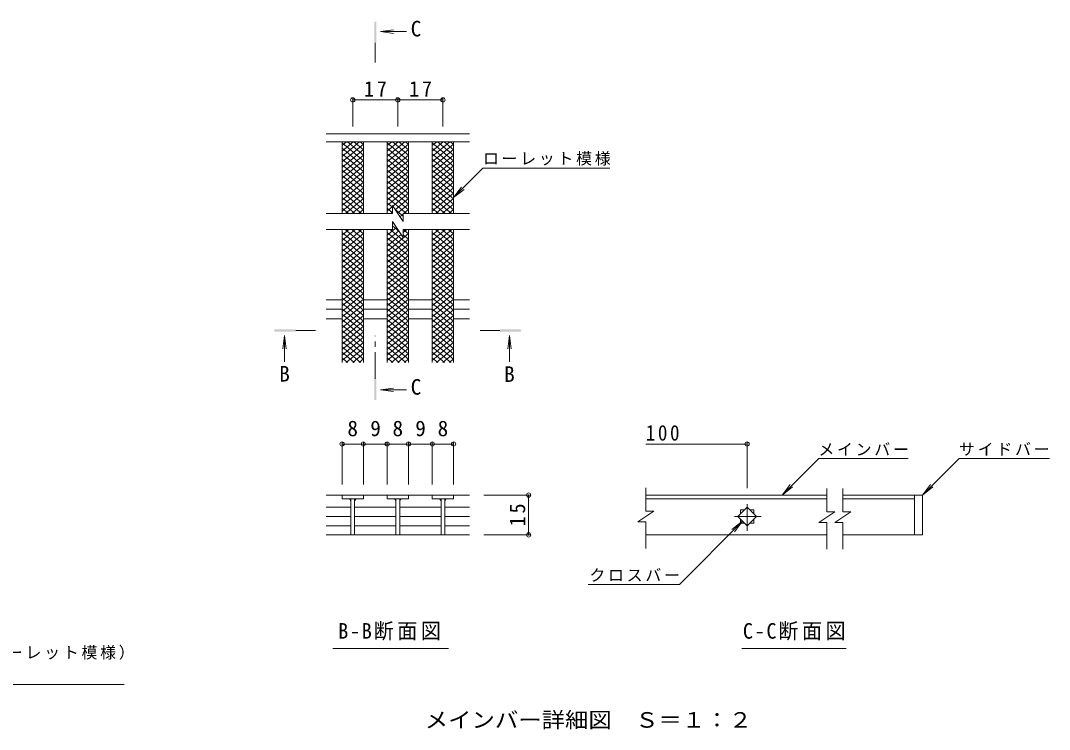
# Model space of a CAD drawing. Units: millimetres at full size. Extents: x -345 to 360, y -275 to 250.
# Drawn here: x -27 to 360.2, y -17.1 to 249.5 of the extents above; entities that cross this region are included whole.
import ezdxf
from ezdxf.enums import TextEntityAlignment as Align

# ---------------------------------------------------------------- set-up
doc = ezdxf.new("R2010")
doc.units = ezdxf.units.MM
doc.header["$LTSCALE"] = 2
doc.header["$PDMODE"] = 32
doc.header["$PDSIZE"] = 1.6
doc.linetypes.add('CHAIN1', pattern=[8, 5, -1, 1, -1])
for name, color, linetype, lineweight in [('D-0', 7, 'Continuous', 9), ('D-2', 3, 'Continuous', 9), ('D-4', 7, 'Continuous', 9), ('D-5', 7, 'Continuous', 9), ('D-A', 3, 'Continuous', 9)]:
    doc.layers.add(name, color=color, linetype=linetype, lineweight=lineweight)
doc.styles.add('ＭＳ ゴシック', font='')
doc.styles.get('ＭＳ ゴシック').set_extended_font_data('MS Gothic')

msp = doc.modelspace()

# ---------------------------------------------------------------- linework, layer by layer
at = {"layer": 'D-0', "color": 3}
for p, q in [((276.446, 71.045), (208.297, 71.045)), ((309.446, 71.045), (282.446, 71.045)), ((309.446, 71.045), (309.446, 56.076)), ((309.446, 71.045), (312.446, 71.045)), ((312.446, 71.045), (312.446, 56.076)), ((208.297, 69.645), (276.446, 69.645)), ((282.446, 69.645), (309.446, 69.645)), ((276.446, 56.076), (208.297, 56.076)), ((309.446, 56.076), (282.446, 56.076)), ((312.446, 56.076), (309.446, 56.076))]:
    msp.add_line(p, q, dxfattribs=at)
at = {"layer": 'D-2'}
for p, q in [((141.948, 206.938), (87.996, 206.938)), ((93.987, 198.416), (100.567, 203.938)), ((93.987, 200.467), (98.123, 203.938)), ((93.987, 202.518), (95.679, 203.938)), ((93.987, 203.545), (101.987, 196.832)), ((93.987, 196.366), (101.987, 203.078)), ((93.987, 201.494), (101.987, 194.781)), ((95.964, 203.938), (101.987, 198.883)), ((98.408, 203.938), (101.987, 200.934)), ((100.852, 203.938), (101.987, 202.985)), ((110.968, 198.416), (117.548, 203.938)), ((110.968, 200.467), (115.104, 203.938)), ((110.968, 202.518), (112.66, 203.938)), ((110.968, 203.545), (118.968, 196.832)), ((110.968, 196.366), (118.968, 203.078)), ((110.968, 201.494), (118.968, 194.781)), ((112.944, 203.938), (118.968, 198.883)), ((115.388, 203.938), (118.968, 200.934)), ((117.832, 203.938), (118.968, 202.985)), ((127.948, 198.416), (134.528, 203.938)), ((127.948, 200.467), (132.084, 203.938)), ((127.948, 202.518), (129.64, 203.938)), ((127.948, 203.545), (135.948, 196.832)), ((127.948, 196.366), (135.948, 203.078)), ((127.948, 201.494), (135.948, 194.781)), ((129.924, 203.938), (135.948, 198.883)), ((132.368, 203.938), (135.948, 200.934)), ((134.812, 203.938), (135.948, 202.985)), ((93.987, 194.315), (101.987, 201.028)), ((93.987, 199.443), (101.987, 192.731)), ((93.987, 192.264), (101.987, 198.977)), ((110.968, 194.315), (118.968, 201.028)), ((110.968, 199.443), (118.968, 192.731)), ((110.968, 192.264), (118.968, 198.977)), ((127.948, 194.315), (135.948, 201.028)), ((127.948, 199.443), (135.948, 192.731)), ((127.948, 192.264), (135.948, 198.977)), ((93.987, 197.393), (101.987, 190.68)), ((93.987, 190.213), (101.987, 196.926)), ((93.987, 195.342), (101.987, 188.629)), ((93.987, 188.163), (101.987, 194.875)), ((110.968, 197.393), (118.968, 190.68)), ((110.968, 190.213), (118.968, 196.926)), ((110.968, 195.342), (118.968, 188.629)), ((110.968, 188.163), (118.968, 194.875)), ((127.948, 197.393), (135.948, 190.68)), ((127.948, 190.213), (135.948, 196.926)), ((127.948, 195.342), (135.948, 188.629)), ((127.948, 188.163), (135.948, 194.875)), ((93.987, 193.291), (101.987, 186.578)), ((93.987, 186.112), (101.987, 192.825)), ((93.987, 191.24), (101.987, 184.528)), ((93.987, 184.061), (101.987, 190.774)), ((110.968, 193.291), (118.968, 186.578)), ((110.968, 186.112), (118.968, 192.825)), ((110.968, 191.24), (118.968, 184.528)), ((110.968, 184.061), (118.968, 190.774)), ((127.948, 193.291), (135.948, 186.578)), ((127.948, 186.112), (135.948, 192.825)), ((127.948, 191.24), (135.948, 184.528)), ((127.948, 184.061), (135.948, 190.774)), ((93.987, 189.19), (101.987, 182.477)), ((93.987, 182.01), (101.987, 188.723)), ((93.987, 187.139), (101.987, 180.426)), ((93.988, 179.96), (101.987, 186.672)), ((110.968, 189.19), (118.968, 182.477)), ((110.968, 182.01), (118.968, 188.723)), ((110.968, 187.139), (118.968, 180.426)), ((110.968, 179.96), (118.968, 186.672)), ((127.948, 189.19), (135.948, 182.477)), ((127.948, 182.01), (135.948, 188.723)), ((127.948, 187.139), (135.948, 180.426)), ((127.949, 179.96), (135.948, 186.672)), ((93.987, 185.088), (101.987, 178.375)), ((93.987, 183.037), (101.257, 176.938)), ((93.988, 177.909), (101.987, 184.621)), ((95.274, 176.938), (101.987, 182.571)), ((110.968, 185.088), (118.968, 178.375)), ((110.968, 183.037), (118.237, 176.938)), ((113.106, 179.703), (118.968, 184.621)), ((113.982, 178.388), (118.968, 182.571)), ((127.948, 185.088), (135.948, 178.375)), ((127.948, 183.037), (135.218, 176.938)), ((127.949, 177.909), (135.948, 184.621)), ((129.235, 176.938), (135.948, 182.571)), ((93.987, 180.986), (98.813, 176.938)), ((93.987, 178.936), (96.369, 176.938)), ((97.718, 176.938), (101.987, 180.52)), ((100.162, 176.938), (101.987, 178.469)), ((110.968, 180.986), (112.949, 179.324)), ((110.968, 177.909), (112.949, 179.571)), ((110.968, 178.936), (112.949, 177.273)), ((112.949, 179.938), (112.949, 176.938)), ((112.949, 179.938), (116.949, 173.938)), ((113.878, 178.545), (116.949, 175.967)), ((114.859, 177.073), (118.968, 180.52)), ((117.142, 176.938), (118.968, 178.469)), ((127.948, 180.986), (132.773, 176.938)), ((127.948, 178.936), (130.329, 176.938)), ((131.679, 176.938), (135.948, 180.52)), ((134.123, 176.938), (135.948, 178.469)), ((112.949, 176.938), (87.996, 176.938)), ((112.254, 176.938), (112.949, 177.521)), ((115.736, 175.757), (116.949, 176.776)), ((116.949, 176.938), (116.949, 173.938)), ((141.948, 176.938), (116.949, 176.938)), ((112.949, 170.938), (87.996, 170.938)), ((93.987, 164.741), (101.372, 170.938)), ((93.987, 166.792), (98.928, 170.938)), ((93.987, 168.842), (96.484, 170.938)), ((93.987, 170.893), (94.04, 170.938)), ((95.157, 170.938), (101.987, 165.206)), ((97.601, 170.938), (101.987, 167.256)), ((100.045, 170.938), (101.987, 169.307)), ((110.967, 168.842), (114.417, 171.736)), ((110.967, 166.792), (115.293, 170.421)), ((110.968, 170.893), (111.02, 170.938)), ((112.137, 170.938), (118.968, 165.206)), ((112.949, 173.938), (112.949, 170.938)), ((112.949, 173.938), (116.947, 167.941)), ((112.949, 172.307), (115.417, 170.236)), ((116.949, 170.938), (116.949, 167.941)), ((116.949, 169.76), (118.352, 170.938)), ((141.948, 170.938), (116.949, 170.938)), ((117.025, 170.938), (118.968, 169.307)), ((127.948, 164.741), (135.333, 170.938)), ((127.948, 166.792), (132.889, 170.938)), ((127.948, 168.842), (130.445, 170.938)), ((127.948, 170.893), (128.001, 170.938)), ((129.117, 170.938), (135.948, 165.206)), ((131.561, 170.938), (135.948, 167.256)), ((134.005, 170.938), (135.948, 169.307)), ((93.986, 167.818), (101.987, 161.104)), ((93.987, 162.69), (101.987, 169.403)), ((93.987, 160.639), (101.987, 167.352)), ((93.988, 169.867), (101.987, 163.155)), ((110.967, 162.69), (118.968, 169.403)), ((110.967, 164.741), (116.17, 169.106)), ((110.967, 167.818), (118.968, 161.104)), ((110.967, 160.639), (118.968, 167.352)), ((110.968, 169.867), (118.968, 163.155)), ((116.949, 168.95), (118.968, 167.256)), ((127.947, 167.818), (135.948, 161.104)), ((127.948, 162.69), (135.948, 169.403)), ((127.948, 160.639), (135.948, 167.352)), ((127.949, 169.867), (135.948, 163.155)), ((93.986, 165.767), (101.987, 159.053)), ((93.986, 163.716), (101.987, 157.002)), ((93.987, 158.588), (101.987, 165.301)), ((93.987, 156.537), (101.987, 163.251)), ((110.966, 165.767), (118.968, 159.053)), ((110.966, 163.716), (118.968, 157.002)), ((110.967, 158.588), (118.968, 165.301)), ((110.967, 156.537), (118.968, 163.251)), ((127.947, 165.767), (135.948, 159.053)), ((127.947, 163.716), (135.948, 157.002)), ((127.948, 158.588), (135.948, 165.301)), ((127.948, 156.537), (135.948, 163.251)), ((93.986, 161.665), (101.987, 154.951)), ((93.986, 159.615), (101.987, 152.9)), ((93.987, 154.487), (101.987, 161.2)), ((93.987, 152.436), (101.987, 159.149)), ((110.966, 161.665), (118.968, 154.951)), ((110.966, 159.615), (118.968, 152.9)), ((110.967, 154.487), (118.968, 161.2)), ((110.967, 152.436), (118.968, 159.149)), ((127.947, 161.665), (135.948, 154.951)), ((127.947, 154.487), (135.948, 161.2)), ((127.947, 159.615), (135.948, 152.9)), ((127.947, 152.436), (135.948, 159.149)), ((93.986, 157.564), (101.987, 150.849)), ((93.986, 155.513), (101.987, 148.799)), ((93.987, 150.385), (101.987, 157.098)), ((93.987, 148.334), (101.987, 155.048)), ((110.966, 157.564), (118.968, 150.849)), ((110.966, 155.513), (118.968, 148.799)), ((110.967, 150.385), (118.968, 157.098)), ((110.967, 148.334), (118.968, 155.048)), ((127.947, 157.564), (135.948, 150.849)), ((127.947, 150.385), (135.948, 157.098)), ((127.947, 155.513), (135.948, 148.799)), ((127.947, 148.334), (135.948, 155.048)), ((93.986, 153.462), (101.987, 146.748)), ((93.986, 151.411), (101.987, 144.697)), ((93.987, 146.283), (101.987, 152.997)), ((110.966, 153.462), (118.968, 146.748)), ((110.966, 151.411), (118.968, 144.697)), ((110.967, 146.283), (118.968, 152.997)), ((127.946, 151.411), (135.948, 144.697)), ((127.947, 153.462), (135.948, 146.748)), ((127.947, 146.283), (135.948, 152.997)), ((93.986, 144.233), (101.987, 150.946)), ((93.986, 149.36), (101.987, 142.646)), ((93.986, 142.182), (101.987, 148.895)), ((93.986, 147.31), (101.987, 140.595)), ((110.966, 149.36), (118.968, 142.646)), ((110.966, 147.31), (118.968, 140.595)), ((110.967, 144.233), (118.968, 150.946)), ((110.967, 142.182), (118.968, 148.895)), ((127.946, 149.36), (135.948, 142.646)), ((127.946, 147.31), (135.948, 140.595)), ((127.947, 144.233), (135.948, 150.946)), ((127.947, 142.182), (135.948, 148.895)), ((93.986, 140.131), (101.987, 146.845)), ((93.986, 145.259), (101.987, 138.544)), ((93.986, 138.08), (101.987, 144.794)), ((110.966, 140.131), (118.968, 146.845)), ((110.966, 145.259), (118.968, 138.544)), ((110.966, 138.08), (118.968, 144.794)), ((127.946, 145.259), (135.948, 138.544)), ((127.947, 140.131), (135.948, 146.845)), ((127.947, 138.08), (135.948, 144.794)), ((93.985, 141.157), (101.987, 134.442)), ((93.986, 143.208), (101.987, 136.493)), ((93.986, 136.029), (101.987, 142.743)), ((93.986, 133.978), (101.987, 140.692)), ((110.966, 143.208), (118.968, 136.493)), ((110.966, 136.029), (118.968, 142.743)), ((110.966, 141.157), (118.968, 134.442)), ((110.966, 133.978), (118.968, 140.692)), ((127.946, 143.208), (135.948, 136.493)), ((127.946, 141.157), (135.948, 134.442)), ((127.947, 136.029), (135.948, 142.743)), ((127.947, 133.978), (135.948, 140.692)), ((93.985, 139.106), (101.987, 132.392)), ((93.985, 137.056), (101.987, 130.341)), ((93.986, 131.928), (101.987, 138.642)), ((93.986, 129.877), (101.987, 136.591)), ((110.965, 137.056), (118.968, 130.341)), ((110.966, 139.106), (118.968, 132.392)), ((110.966, 131.928), (118.968, 138.642)), ((110.966, 129.877), (118.968, 136.591)), ((127.946, 139.106), (135.948, 132.392)), ((127.946, 137.056), (135.948, 130.341)), ((127.947, 131.928), (135.948, 138.642)), ((127.947, 129.877), (135.948, 136.591)), ((93.985, 135.005), (101.987, 128.29)), ((93.985, 132.954), (101.987, 126.239)), ((93.986, 127.826), (101.987, 134.54)), ((93.986, 125.775), (101.987, 132.489)), ((110.965, 135.005), (118.968, 128.29)), ((110.965, 132.954), (118.968, 126.239)), ((110.966, 127.826), (118.968, 134.54)), ((110.966, 125.775), (118.968, 132.489)), ((127.946, 135.005), (135.948, 128.29)), ((127.946, 132.954), (135.948, 126.239)), ((127.946, 125.775), (135.948, 132.489)), ((127.947, 127.826), (135.948, 134.54)), ((93.985, 130.903), (101.987, 124.188)), ((93.985, 128.852), (101.987, 122.137)), ((93.986, 123.724), (101.987, 130.439)), ((93.986, 121.673), (101.987, 128.388)), ((110.965, 130.903), (118.968, 124.188)), ((110.965, 128.852), (118.968, 122.137)), ((110.966, 123.724), (118.968, 130.439)), ((110.966, 121.673), (118.968, 128.388)), ((127.946, 130.903), (135.948, 124.188)), ((127.946, 123.724), (135.948, 130.439)), ((127.946, 128.852), (135.948, 122.137)), ((127.946, 121.673), (135.948, 128.388)), ((93.985, 126.801), (100.973, 120.938)), ((93.985, 124.751), (98.529, 120.938)), ((95.553, 120.938), (101.987, 126.337)), ((97.997, 120.938), (101.987, 124.286)), ((110.965, 126.801), (117.953, 120.938)), ((110.965, 124.751), (115.509, 120.938)), ((112.533, 120.938), (118.968, 126.337)), ((114.977, 120.938), (118.968, 124.286)), ((127.946, 126.801), (134.934, 120.938)), ((127.946, 124.751), (132.49, 120.938)), ((129.513, 120.938), (135.948, 126.337)), ((131.957, 120.938), (135.948, 124.286)), ((93.985, 122.7), (96.085, 120.938)), ((100.441, 120.938), (101.987, 122.236)), ((110.965, 122.7), (113.065, 120.938)), ((117.421, 120.938), (118.968, 122.236)), ((127.945, 122.7), (130.046, 120.938)), ((134.401, 120.938), (135.948, 122.236)), ((208.297, 64.984), (208.297, 73.768)), ((87.996, 71.045), (141.948, 71.045)), ((93.988, 71.045), (93.988, 69.645)), ((101.988, 69.645), (101.988, 71.045)), ((110.968, 71.045), (110.968, 69.645)), ((118.968, 69.645), (118.968, 71.045)), ((127.948, 71.045), (127.948, 69.645)), ((135.948, 69.645), (135.948, 71.045)), ((282.446, 64.765), (282.446, 73.549)), ((97.288, 66.481), (87.996, 66.481)), ((101.988, 69.645), (93.988, 69.645)), ((97.288, 69.645), (97.288, 56.045)), ((98.688, 69.645), (98.688, 56.045)), ((114.268, 66.481), (98.688, 66.481)), ((118.968, 69.645), (110.968, 69.645)), ((114.268, 69.645), (114.268, 56.045)), ((115.668, 69.645), (115.668, 56.045)), ((131.248, 66.481), (115.668, 66.481)), ((135.948, 69.645), (127.948, 69.645)), ((131.248, 69.645), (131.248, 56.045)), ((132.648, 69.645), (132.648, 56.045)), ((132.648, 66.481), (141.948, 66.481)), ((242.911, 62.945), (246.446, 66.481)), ((246.446, 66.481), (249.982, 62.945)), ((97.288, 62.945), (87.996, 62.945)), ((114.268, 62.945), (98.688, 62.945)), ((131.248, 62.945), (115.668, 62.945)), ((132.648, 62.945), (141.948, 62.945)), ((211.297, 64.984), (205.297, 60.984)), ((211.297, 64.984), (208.297, 64.984)), ((246.446, 59.409), (242.911, 62.945)), ((243.946, 65.445), (245.411, 65.445)), ((243.946, 65.445), (243.946, 63.981)), ((249.982, 62.945), (246.446, 59.409)), ((247.482, 65.445), (248.946, 65.445)), ((248.946, 65.445), (248.946, 63.981)), ((279.446, 64.765), (273.446, 60.765)), ((285.446, 64.765), (279.446, 60.765)), ((285.446, 64.765), (282.446, 64.765)), ((97.288, 59.409), (87.996, 59.409)), ((114.268, 59.409), (98.688, 59.409)), ((131.248, 59.409), (115.668, 59.409)), ((132.648, 59.409), (141.948, 59.409)), ((208.297, 60.984), (205.297, 60.984)), ((208.297, 50.962), (208.297, 60.984)), ((247.482, 60.445), (248.946, 60.445)), ((248.946, 61.909), (248.946, 60.445)), ((276.446, 60.765), (273.446, 60.765)), ((276.446, 50.743), (276.446, 60.765)), ((282.446, 60.765), (279.446, 60.765)), ((282.446, 50.743), (282.446, 60.765)), ((87.996, 56.045), (141.948, 56.045))]:
    msp.add_line(p, q, dxfattribs=at)
at = {"layer": 'D-2', "linetype": 'CHAIN1'}
for p, q in [((246.446, 57.643), (246.446, 68.247)), ((251.748, 62.945), (241.145, 62.945))]:
    msp.add_line(p, q, dxfattribs=at)
at = {"layer": 'D-2'}
for points in [[(279.446, 64.765), (276.446, 64.765), (276.446, 73.549)], [(243.946, 61.909), (243.946, 60.445), (245.411, 60.445)]]:
    msp.add_lwpolyline(points, dxfattribs=at)
for centre, start, end in [((96.288, 68.645), 0, 90), ((99.688, 68.645), 90, 180), ((113.268, 68.645), 0, 90), ((116.668, 68.645), 90, 180), ((130.248, 68.645), 0, 90), ((133.648, 68.645), 90, 180)]:
    msp.add_arc(centre, 1, start, end, dxfattribs=at)
at = {"layer": 'D-4'}
for p, q in [((97.988, 220.321), (97.988, 209.738)), ((97.988, 219.721), (114.968, 219.721)), ((114.968, 220.321), (114.968, 209.738)), ((114.968, 219.721), (131.948, 219.721)), ((131.948, 220.321), (131.948, 209.738)), ((93.988, 90.838), (93.988, 75.045)), ((93.988, 90.238), (101.988, 90.238)), ((101.988, 90.838), (101.988, 75.045)), ((101.988, 90.238), (110.968, 90.238)), ((110.968, 90.838), (110.968, 75.045)), ((110.968, 90.238), (118.968, 90.238)), ((118.968, 90.838), (118.968, 75.045)), ((118.968, 90.238), (127.948, 90.238)), ((127.948, 90.838), (127.948, 75.045)), ((127.948, 90.238), (135.948, 90.238)), ((135.948, 90.838), (135.948, 75.045)), ((208.297, 90.238), (246.446, 90.238)), ((246.446, 90.838), (246.446, 73.677)), ((259.615, 71.045), (273.398, 84.829)), ((307.109, 84.829), (273.398, 84.829)), ((259.615, 71.045), (262.659, 75.012)), ((259.615, 71.045), (263.582, 74.089)), ((312.446, 71.045), (315.49, 75.012)), ((312.446, 71.045), (316.413, 74.089)), ((164.805, 71.045), (147.383, 71.045)), ((164.205, 71.045), (164.205, 56.045)), ((244.678, 61.177), (220.937, 37.436)), ((244.678, 61.177), (240.712, 58.133)), ((244.678, 61.177), (241.635, 57.21)), ((164.805, 56.045), (147.383, 56.045)), ((186.676, 37.436), (220.937, 37.436))]:
    msp.add_line(p, q, dxfattribs=at)
msp.add_lwpolyline([(312.446, 71.045), (326.23, 84.829), (360.239, 84.829)], dxfattribs=at)
for p in [(97.988, 219.721), (114.968, 219.721), (131.948, 219.721), (93.988, 90.238), (101.988, 90.238), (110.968, 90.238), (118.968, 90.238), (127.948, 90.238), (135.948, 90.238), (246.446, 90.238), (164.205, 71.045), (164.205, 56.045)]:
    msp.add_point(p, dxfattribs=at)
at = {"layer": 'D-5', "color": 4}
for p, q in [((108.411, 245.396), (113.369, 246.049)), ((108.411, 245.396), (118.261, 245.396)), ((108.411, 245.396), (113.369, 244.744)), ((72.332, 131.029), (71.68, 126.072)), ((72.332, 131.029), (72.332, 121.18)), ((72.332, 131.029), (72.985, 126.072)), ((156.984, 131.029), (156.332, 126.072)), ((156.984, 131.029), (156.984, 121.18)), ((156.984, 131.029), (157.637, 126.072)), ((108.411, 110.612), (113.369, 111.265)), ((108.411, 110.612), (118.261, 110.612)), ((108.411, 110.612), (113.369, 109.96))]:
    msp.add_line(p, q, dxfattribs=at)
at = {"layer": 'D-5', "color": 4, "linetype": 'CHAIN1'}
for p, q in [((106.478, 241.2), (106.478, 233.74)), ((76.528, 132.963), (83.952, 132.963)), ((153.376, 132.963), (145.952, 132.963)), ((106.478, 114.808), (106.478, 130.969))]:
    msp.add_line(p, q, dxfattribs=at)
at = {"layer": 'D-5'}
for p, q in [((135.948, 182.938), (138.992, 186.904)), ((135.948, 182.938), (139.915, 185.981)), ((90.478, 13.294), (134.066, 13.294)), ((244.399, 13.294), (283.783, 13.294)), ((-159.404, -0.171), (11.897, -0.171))]:
    msp.add_line(p, q, dxfattribs=at)
msp.add_lwpolyline([(135.948, 182.938), (146.983, 193.972), (194.766, 193.972)], dxfattribs=at)
at = {"layer": 'D-5', "color": 4}
for points in [[(106.878, 241.2), (106.078, 241.2), (106.878, 249.2), (106.078, 249.2)], [(76.528, 132.563), (76.528, 133.363), (68.528, 132.563), (68.528, 133.363)], [(153.376, 133.363), (153.376, 132.563), (161.376, 133.363), (161.376, 132.563)], [(106.878, 114.808), (106.078, 114.808), (106.878, 106.808), (106.078, 106.808)]]:
    msp.add_solid(points, dxfattribs=at)
at = {"layer": 'D-A'}
for p, q in [((141.948, 203.938), (87.996, 203.938)), ((93.988, 176.938), (93.988, 203.938)), ((101.988, 176.938), (101.988, 203.938)), ((110.968, 176.938), (110.968, 203.938)), ((118.968, 176.938), (118.968, 203.938)), ((127.949, 176.938), (127.949, 203.938)), ((135.948, 176.938), (135.948, 203.938)), ((93.988, 120.938), (93.988, 170.938)), ((101.988, 120.938), (101.988, 170.938)), ((110.968, 120.938), (110.968, 170.938)), ((118.968, 120.938), (118.968, 170.938)), ((127.949, 120.938), (127.949, 170.938)), ((135.948, 120.938), (135.948, 170.938)), ((87.996, 144.488), (93.988, 144.488)), ((101.988, 144.488), (110.968, 144.488)), ((118.968, 144.488), (127.948, 144.488)), ((135.948, 144.488), (141.948, 144.488)), ((87.996, 140.938), (93.988, 140.938)), ((101.988, 140.938), (110.968, 140.938)), ((118.968, 140.938), (127.948, 140.938)), ((135.948, 140.938), (141.948, 140.938)), ((87.996, 137.388), (93.988, 137.388)), ((101.988, 137.388), (110.968, 137.388)), ((118.968, 137.388), (127.948, 137.388)), ((135.948, 137.388), (141.948, 137.388))]:
    msp.add_line(p, q, dxfattribs=at)

# ---------------------------------------------------------------- texts
at = {"layer": 'D-4', "color": 2, "style": 'ＭＳ ゴシック'}
for s, p in [('8', (95.988, 91.438)), ('9', (104.598, 91.438)), ('8', (112.968, 91.438)), ('9', (121.534, 91.438)), ('8', (129.948, 91.438))]:
    msp.add_text(s, height=5.865, dxfattribs=at).set_placement(p, align=Align.BOTTOM_LEFT)
at = {"layer": 'D-4', "color": 2, "char_height": 5.865, "attachment_point": 7, "style": 'ＭＳ ゴシック'}
for s, insert in [('\\T1.27;\\W0.95;17', (102.228, 220.921)), ('\\T1.27;\\W0.95;17', (119.208, 220.921)), ('\\T1.27;\\W0.9;100', (208.297, 91.438))]:
    msp.add_mtext(s, dxfattribs=dict(at, insert=insert))
at = {"layer": 'D-4', "color": 2, "insert": (163.005, 59.295), "char_height": 5.865, "attachment_point": 7, "rotation": 90, "style": 'ＭＳ ゴシック'}
msp.add_mtext('\\T1.27;\\W0.95;15', dxfattribs=at)
at = {"layer": 'D-5', "color": 2, "style": 'ＭＳ ゴシック'}
for s, p in [('C', (119.803, 241.827)), ('B', (70.332, 111.986)), ('B', (154.984, 111.843)), ('C', (119.803, 107.043))]:
    msp.add_text(s, height=5.865, dxfattribs=at).set_placement(p, align=Align.BOTTOM_LEFT)
at = {"layer": 'D-5', "color": 2, "style": 'ＭＳ ゴシック', "width": 1.1}
msp.add_text('メインバー詳細図\u3000Ｓ＝１：２', height=5.865, dxfattribs=at).set_placement((125.099, -18.245), align=Align.BOTTOM_LEFT)
at = {"layer": 'D-5', "char_height": 4.399, "attachment_point": 7, "style": 'ＭＳ ゴシック'}
for s, insert in [('\\T1.17;ローレット模様', (146.983, 194.972)), ('\\T1.17;メインバー', (273.249, 85.829)), ('\\T1.17;サイドバー', (326.23, 85.829)), ('\\T1.17;クロスバー', (187.074, 38.436)), ('\\T1.17;ステンレス製\u3000細目滑り止め模様付（ローレット模様）', (-158.561, 9.042))]:
    msp.add_mtext(s, dxfattribs=dict(at, insert=insert))
at = {"layer": 'D-5', "color": 2, "char_height": 5.865, "attachment_point": 7, "style": 'ＭＳ ゴシック'}
for s, insert in [('\\T1.17;\\W0.95;B-B断面図', (92.522, 16.294)), ('\\T1.17;\\W0.95;C-C断面図', (244.847, 16.294))]:
    msp.add_mtext(s, dxfattribs=dict(at, insert=insert))

doc.saveas('drawing.dxf')
